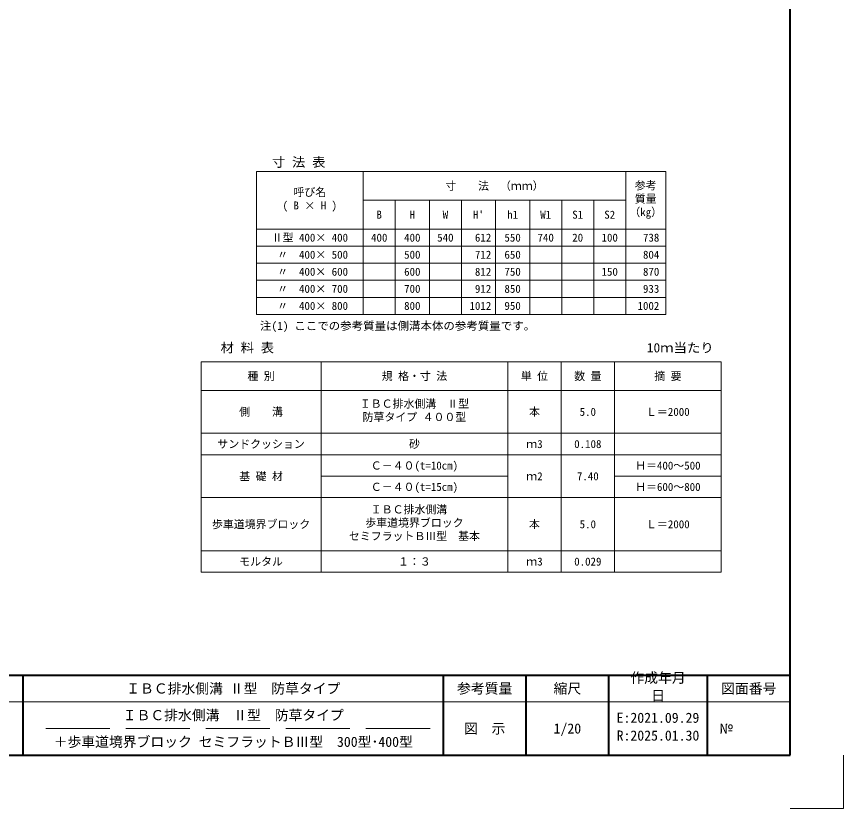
# Model space of a CAD drawing. Units: millimetres at full size; details may follow other scales. Extents: x 164402 to 209100, y 872507 to 885397.
# Drawn here: x 177276 to 180376, y 872507 to 875477 of the extents above; entities that cross this region are included whole.
import ezdxf
from ezdxf.enums import TextEntityAlignment as Align

# ---------------------------------------------------------------- set-up
doc = ezdxf.new("R2010")
doc.units = ezdxf.units.MM
doc.header["$LTSCALE"] = 40
doc.linetypes.add('DASHED', pattern=[7.5, 6, -1.5])
for name, color, linetype, lineweight in [('Defpoints_3', 8, 'Continuous', 0), ('図枠', 7, 'Continuous', 5), ('寸法表', 30, 'Continuous', 13)]:
    doc.layers.add(name, color=color, linetype=linetype, lineweight=lineweight)
doc.layers.add('文字', color=7, linetype='Continuous')
doc.styles.add('ＭＳ ゴシック', font='')
doc.styles.add('ＭＳ 明朝', font='')
doc.styles.get('ＭＳ ゴシック').set_extended_font_data('MS Gothic')
doc.styles.get('ＭＳ 明朝').set_extended_font_data('MS Mincho')

msp = doc.modelspace()

# ---------------------------------------------------------------- linework, layer by layer
at = {"layer": 'Defpoints_3'}
for p, q in [((178575.91, 874616.09), (178695.91, 874616.09)), ((178823.91, 874616.09), (178943.91, 874616.09)), ((179199.91, 874616.09), (179559.91, 874616.09)), ((178575.91, 874552.09), (178695.91, 874552.09)), ((178823.91, 874552.09), (178943.91, 874552.09)), ((179199.91, 874552.09), (179439.91, 874552.09)), ((178575.91, 874488.09), (178695.91, 874488.09)), ((178823.91, 874488.09), (178943.91, 874488.09)), ((179199.91, 874488.09), (179559.91, 874488.09)), ((178575.91, 874424.09), (178695.91, 874424.09)), ((178823.91, 874424.09), (178943.91, 874424.09)), ((179199.91, 874424.09), (179559.91, 874424.09))]:
    msp.add_line(p, q, dxfattribs=at)
at = {"layer": 'Defpoints_3', "color": 7, "lineweight": 13}
for p in [(180376.24, 872707.22), (180176.24, 872507.22)]:
    msp.add_line(p, (180376.24, 872507.22), dxfattribs=at)
at = {"layer": '図枠', "lineweight": 40}
for p, q in [((180176.24, 872707.22), (180176.24, 878247.22)), ((172376.24, 873007.22), (180176.24, 873007.22)), ((177301.24, 872707.22), (177301.24, 873007.22)), ((178876.24, 872707.22), (178876.24, 873007.22)), ((179186.24, 872707.22), (179186.24, 873007.22)), ((179496.24, 872707.22), (179496.24, 873007.22)), ((179866.24, 872707.22), (179866.24, 873007.22)), ((172376.24, 872707.22), (180176.24, 872707.22))]:
    msp.add_line(p, q, dxfattribs=at)
at = {"layer": '図枠', "lineweight": 13}
msp.add_line((180176.24, 872907.22), (176901.24, 872907.22), dxfattribs=at)
at = {"layer": '図枠', "linetype": 'DASHED', "lineweight": 9}
msp.add_line((178826.24, 872807.22), (177351.24, 872807.22), dxfattribs=at)
at = {"layer": '寸法表'}
for p, q in [((178175.91, 874896.09), (179709.91, 874896.09)), ((178175.91, 874896.09), (178175.91, 874360.09)), ((178575.91, 874896.09), (178575.91, 874360.09)), ((179559.91, 874896.09), (179559.91, 874360.09)), ((179709.91, 874896.09), (179709.91, 874360.09)), ((178575.91, 874788.09), (179559.91, 874788.09)), ((178695.91, 874788.09), (178695.91, 874360.09)), ((178823.91, 874788.09), (178823.91, 874360.09)), ((178943.91, 874788.09), (178943.91, 874360.09)), ((179071.91, 874788.09), (179071.91, 874360.09)), ((179199.91, 874788.09), (179199.91, 874360.09)), ((179319.91, 874788.09), (179319.91, 874360.09)), ((179439.91, 874788.09), (179439.91, 874360.09)), ((178175.91, 874680.09), (179709.91, 874680.09)), ((178175.91, 874616.09), (178575.91, 874616.09)), ((178695.91, 874616.09), (178823.91, 874616.09)), ((178943.91, 874616.09), (179199.91, 874616.09)), ((179559.91, 874616.09), (179709.91, 874616.09)), ((178175.91, 874552.09), (178575.91, 874552.09)), ((178695.91, 874552.09), (178823.91, 874552.09)), ((178943.91, 874552.09), (179199.91, 874552.09)), ((179439.91, 874552.09), (179709.91, 874552.09)), ((178175.91, 874488.09), (178575.91, 874488.09)), ((178695.91, 874488.09), (178823.91, 874488.09)), ((178943.91, 874488.09), (179199.91, 874488.09)), ((179559.91, 874488.09), (179709.91, 874488.09)), ((178175.91, 874424.09), (178575.91, 874424.09)), ((178695.91, 874424.09), (178823.91, 874424.09)), ((178943.91, 874424.09), (179199.91, 874424.09)), ((179559.91, 874424.09), (179709.91, 874424.09)), ((178175.91, 874360.09), (179709.91, 874360.09)), ((177967.91, 874182.7), (179917.91, 874182.7)), ((177967.91, 874182.7), (177967.91, 873393.1)), ((178417.91, 874182.7), (178417.91, 873393.1)), ((179117.91, 874182.7), (179117.91, 873393.1)), ((179317.91, 874182.7), (179317.91, 873393.1)), ((179517.91, 874182.7), (179517.91, 873393.1)), ((179917.91, 874182.7), (179917.91, 873393.1)), ((177967.91, 874074.7), (179917.91, 874074.7)), ((177967.91, 873914.7), (179917.91, 873914.7)), ((177967.91, 873833.1), (179917.91, 873833.1)), ((178417.91, 873753.1), (179117.91, 873753.1)), ((179517.91, 873753.1), (179917.91, 873753.1)), ((177967.91, 873673.1), (179917.91, 873673.1)), ((177967.91, 873473.1), (179917.91, 873473.1)), ((177967.91, 873393.1), (179917.91, 873393.1))]:
    msp.add_line(p, q, dxfattribs=at)

# ---------------------------------------------------------------- texts
at = {"layer": '図枠', "style": 'ＭＳ ゴシック'}
for s, p in [('作成年月', (179577.64, 873016.45)), ('日', (179655.34, 872949.79)), ('E:2021.09.29', (179525.84, 872866.45)), ('R:2025.01.30', (179525.84, 872799.79))]:
    msp.add_text(s, height=37.98, dxfattribs=at).set_placement(p, align=Align.TOP_LEFT)
for s, p in [('ＩＢＣ排水側溝 Ⅱ型\u3000防草タイプ', (178088.74, 872957.22)), ('参考質量', (179031.24, 872957.22)), ('縮尺', (179341.24, 872957.22)), ('図面番号', (180021.24, 872957.22)), ('ＩＢＣ排水側溝  Ⅱ型\u3000防草タイプ', (178088.74, 872857.22)), ('図\u3000示', (179031.24, 872807.22)), ('1/20', (179341.24, 872807.22)), ('＋歩車道境界ブロック セミフラットＢⅢ型\u3000300型･400型', (178088.74, 872757.22))]:
    msp.add_text(s, height=37.98, dxfattribs=at).set_placement(p, align=Align.MIDDLE_CENTER)
msp.add_text('№', height=37.98, dxfattribs=at).set_placement((179910.6, 872807.22), align=Align.MIDDLE_LEFT)
at = {"layer": '寸法表', "style": 'ＭＳ 明朝'}
for s, p in [('寸\u3000\u3000法\u3000（ｍｍ）', (179067.91, 874842.09)), ('B', (178635.91, 874734.09)), ('H', (178759.91, 874734.09)), ('W', (178883.91, 874734.09)), ("H'", (179007.91, 874734.09)), ('h1', (179135.91, 874734.09)), ('W1', (179259.91, 874734.09)), ('S1', (179379.91, 874734.09)), ('S2', (179499.91, 874734.09)), ('Ⅱ型 400× 400', (178375.91, 874648.09)), ('400', (178635.91, 874648.09)), ('400', (178759.91, 874648.09)), ('540', (178883.91, 874648.09)), ('550', (179135.91, 874648.09)), ('740', (179259.91, 874648.09)), ('20', (179379.91, 874648.09)), ('100', (179499.91, 874648.09)), (' 〃\u3000400× 500', (178375.91, 874584.09)), ('500', (178759.91, 874584.09)), ('650', (179135.91, 874584.09)), (' 〃\u3000400× 600', (178375.91, 874520.09)), ('600', (178759.91, 874520.09)), ('750', (179135.91, 874520.09)), ('150', (179499.91, 874520.09)), (' 〃\u3000400× 700', (178375.91, 874456.09)), ('700', (178759.91, 874456.09)), ('850', (179135.91, 874456.09)), (' 〃\u3000400× 800', (178375.91, 874392.09)), ('800', (178759.91, 874392.09)), ('950', (179135.91, 874392.09)), ('種 別', (178192.91, 874128.7)), ('規 格・寸 法', (178767.91, 874128.7)), ('単 位', (179217.91, 874128.7)), ('数 量', (179417.91, 874128.7)), ('摘 要', (179717.91, 874128.7)), ('側\u3000\u3000溝', (178192.91, 873994.7)), ('本', (179217.91, 873994.7)), ('5.0', (179417.91, 873994.7)), ('Ｌ＝2000', (179717.91, 873994.7)), ('サンドクッション', (178192.91, 873873.9)), ('砂', (178767.91, 873873.9)), ('ｍ3', (179217.91, 873873.9)), ('0.108', (179417.91, 873873.9)), ('Ｃ－４０(t=10cm)', (178767.91, 873793.1)), ('Ｈ＝400～500', (179717.91, 873793.1)), ('基 礎 材', (178192.91, 873753.1)), ('ｍ2', (179217.91, 873753.1)), ('7.40', (179417.91, 873753.1)), ('Ｃ－４０(t=15cm)', (178767.91, 873713.1)), ('Ｈ＝600～800', (179717.91, 873713.1)), ('歩車道境界ブロック', (178192.91, 873573.1)), ('本', (179217.91, 873573.1)), ('5.0', (179417.91, 873573.1)), ('Ｌ＝2000', (179717.91, 873573.1)), ('モルタル', (178192.91, 873433.1)), ('１：３', (178767.91, 873433.1)), ('ｍ3', (179217.91, 873433.1)), ('0.029', (179417.91, 873433.1))]:
    msp.add_text(s, height=30.02, dxfattribs=at).set_placement(p, align=Align.MIDDLE_CENTER)
for s, p in [('参考', (179593.96, 874858.57)), ('呼び名', (178314.49, 874833.57)), ('質量', (179593.96, 874808.57)), ('( B × H )', (178273.54, 874783.57)), ('（kg）', (179573.49, 874758.57)), ('ＩＢＣ排水側溝\u3000Ⅱ型', (178563.16, 874040.17)), ('防草タイプ ４００型', (178573.4, 873990.17)), ('ＩＢＣ排水側溝\u3000', (178604.11, 873643.57)), ('歩車道境界ブロック', (178583.64, 873593.57)), ('セミフラットＢⅢ型\u3000基本', (178522.21, 873543.57))]:
    msp.add_text(s, height=30.02, dxfattribs=at).set_placement(p, align=Align.TOP_LEFT)
for s, p in [('612', (179055.91, 874648.09)), ('738', (179685.91, 874648.09)), ('712', (179055.91, 874584.09)), ('804', (179685.91, 874584.09)), ('812', (179055.91, 874520.09)), ('870', (179685.91, 874520.09)), ('912', (179055.91, 874456.09)), ('933', (179685.91, 874456.09)), ('1012', (179055.91, 874392.09)), ('1002', (179685.91, 874392.09))]:
    msp.add_text(s, height=30.02, dxfattribs=at).set_placement(p, align=Align.MIDDLE_RIGHT)
at = {"layer": '文字', "style": 'ＭＳ 明朝', "width": 1.05}
msp.add_text('寸 法 表', height=35.03, dxfattribs=at).set_placement((178333.91, 874931.09), align=Align.MIDDLE_CENTER)
for s, height, p in [('注(1) ここでの参考質量は側溝本体の参考質量です。', 30.02, (178188.77, 874293.01)), ('10ｍ当たり', 35.03, (179639.14, 874207.06))]:
    msp.add_text(s, height=height, dxfattribs=at).set_placement(p, align=Align.BOTTOM_LEFT)
msp.add_text('材 料 表', height=35.03, dxfattribs=at).set_placement((178141.31, 874207.06), align=Align.BOTTOM_CENTER)

doc.saveas('drawing.dxf')
